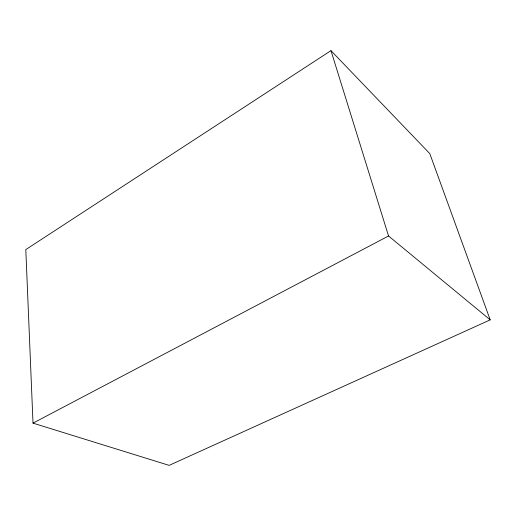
<?xml version="1.0" encoding="UTF-8"?>
<svg xmlns="http://www.w3.org/2000/svg" width="516" height="516" viewBox="0 0 516 516"><rect width="100%" height="100%" fill="white"/><g stroke="black" fill="none" stroke-linecap="round" stroke-linejoin="round"><path stroke-width="0.77" d="M330.969 50.633L25.8 249.583L33.011 423.133L169.119 465.368L490.2 319.862L429.789 153.607L330.969 50.633L388.548 235.986L490.2 319.862M33.011 423.133L388.548 235.986"/></g></svg>
